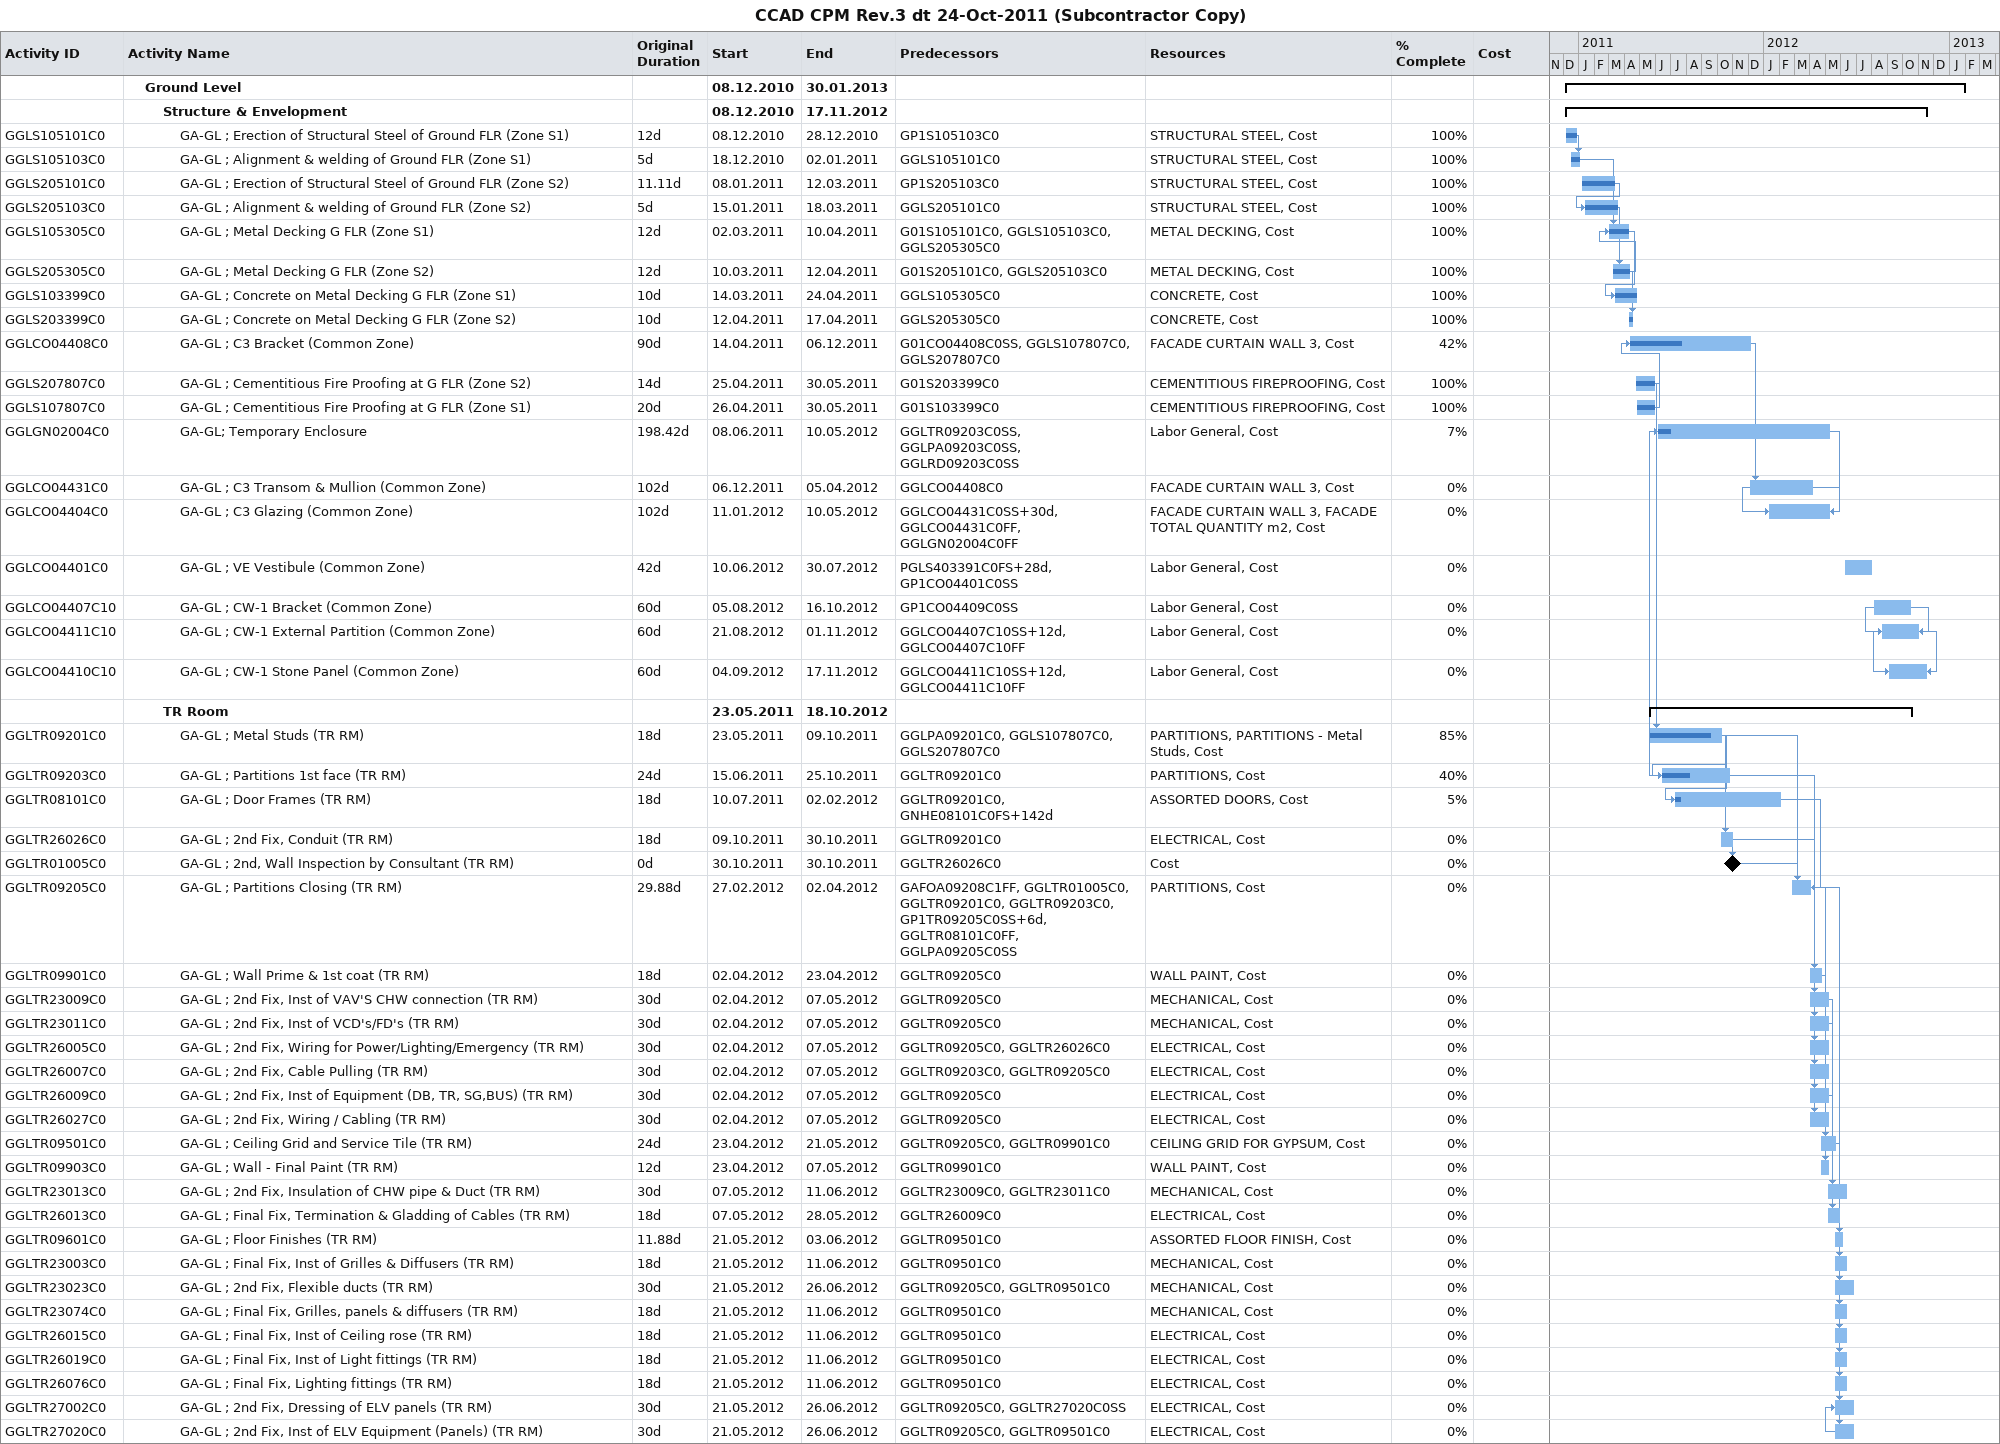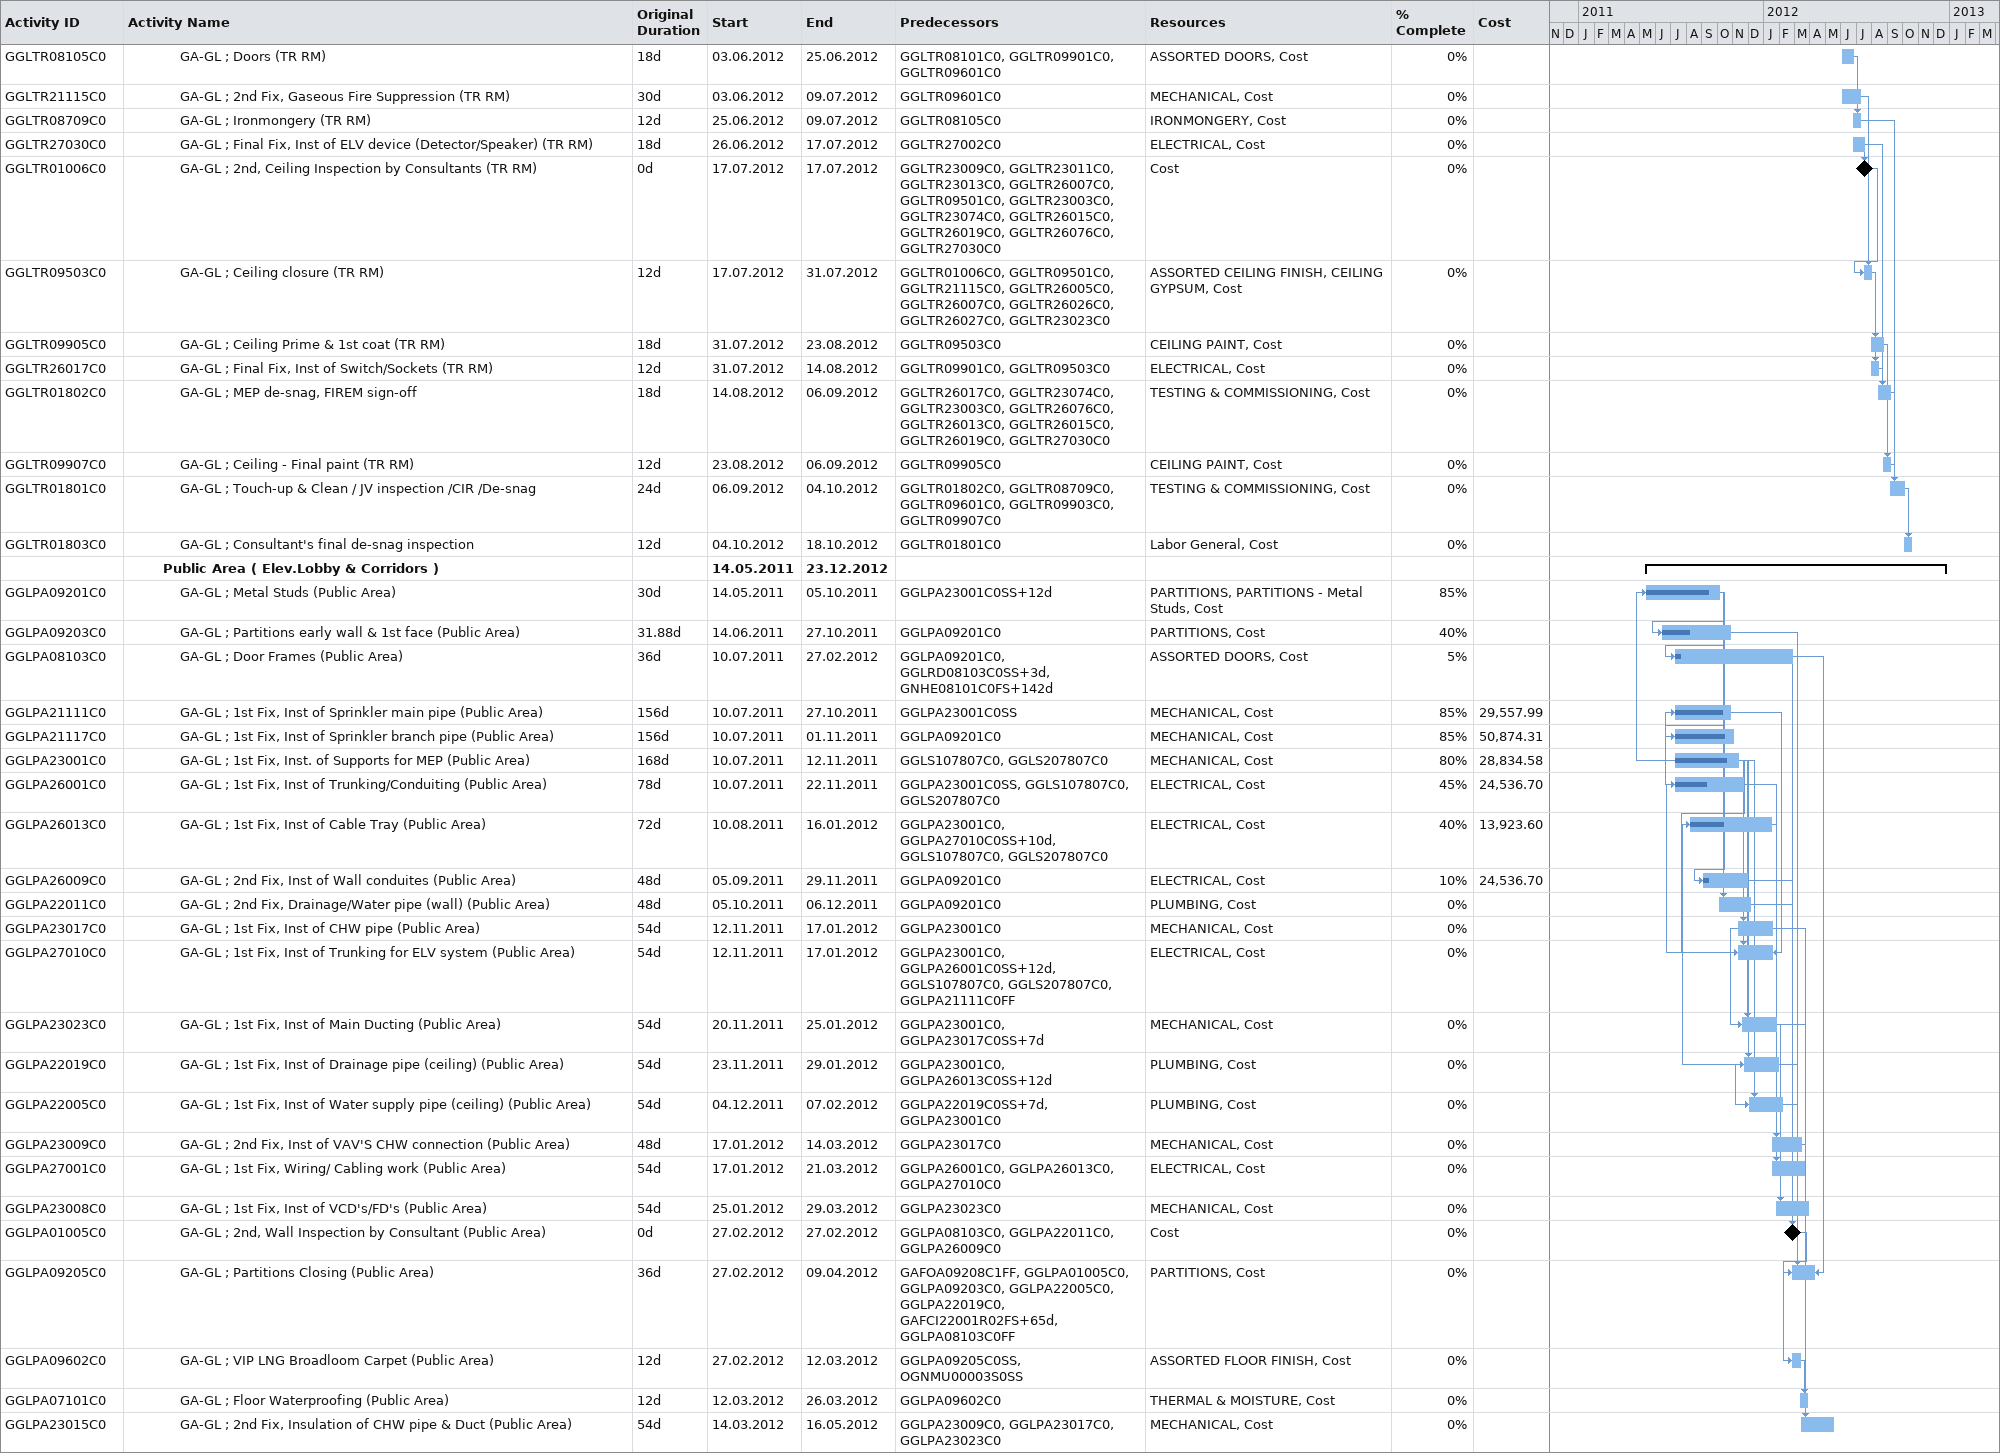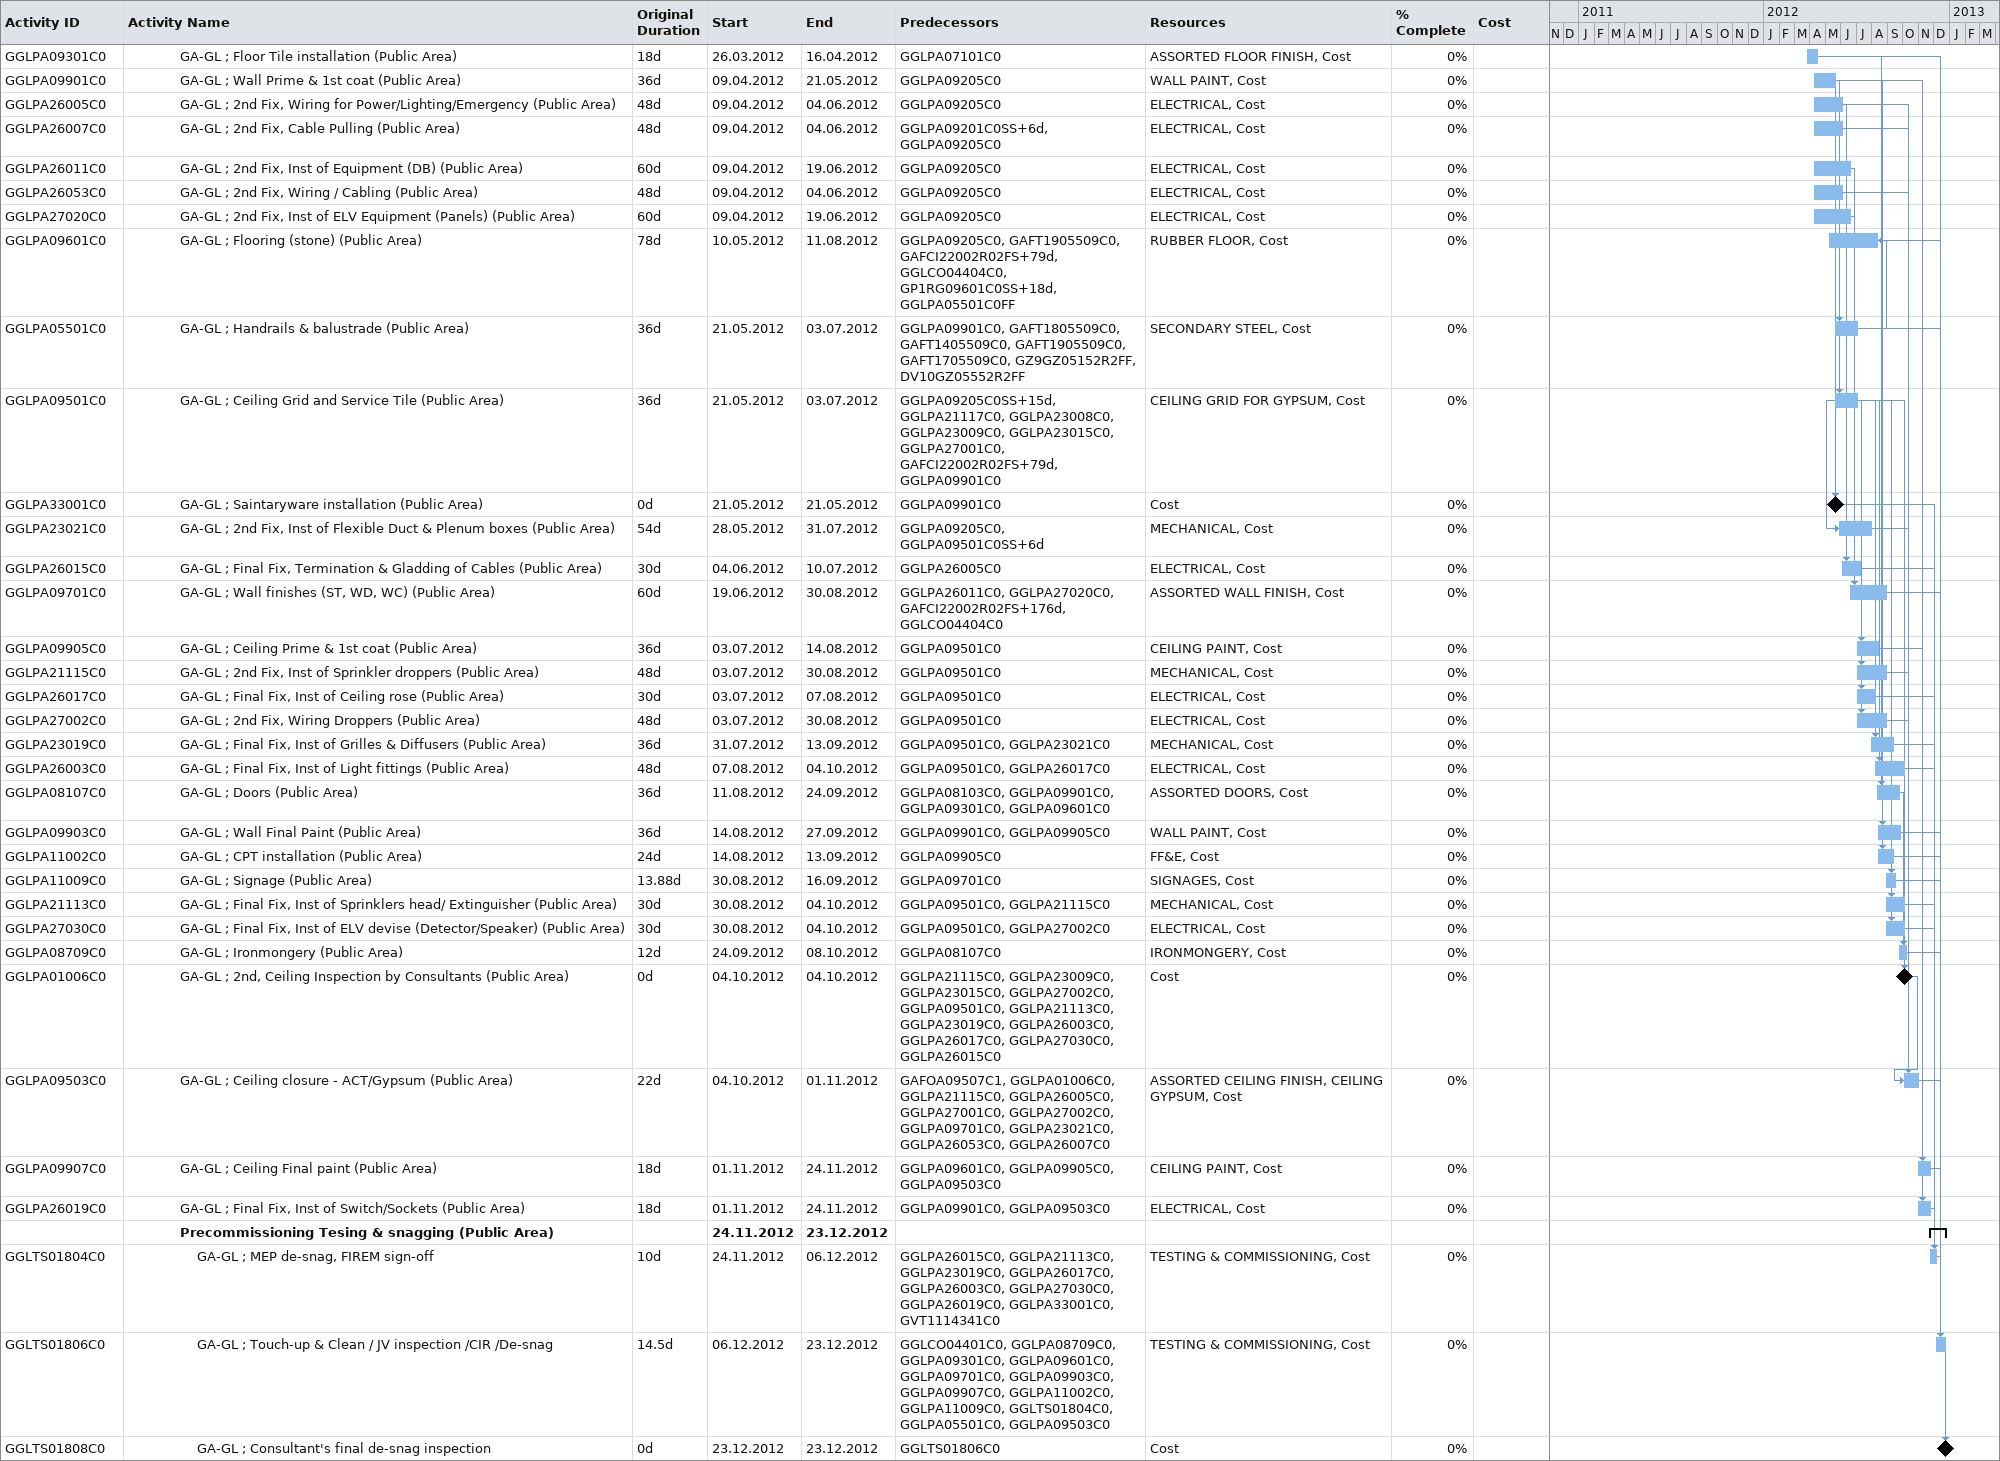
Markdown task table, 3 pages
CCAD CPM Rev.3 dt 24-Oct-2011 (Subcontractor Copy)

| ID | Level | Task | Original duration | Start | Finish | Predecessors | Resources | % complete | Cost |
|---|---|---|---|---|---|---|---|---|---|
|  | 2 | **Ground Level** |  | 2010-12-08 | 2013-01-30 |  |  |  |  |
|  | 3 | **Structure & Envelopment** |  | 2010-12-08 | 2012-11-17 |  |  |  |  |
| GGLS105101C0 | 4 | GA-GL ; Erection of Structural Steel of Ground FLR (Zone S1) | 12d | 2010-12-08 | 2010-12-28 | GP1S105103C0 | STRUCTURAL STEEL, Cost | 100 |  |
| GGLS105103C0 | 4 | GA-GL ; Alignment & welding of Ground FLR (Zone S1) | 5d | 2010-12-18 | 2011-01-02 | GGLS105101C0 | STRUCTURAL STEEL, Cost | 100 |  |
| GGLS205101C0 | 4 | GA-GL ; Erection of Structural Steel of Ground FLR (Zone S2) | 11.11d | 2011-01-08 | 2011-03-12 | GP1S205103C0 | STRUCTURAL STEEL, Cost | 100 |  |
| GGLS205103C0 | 4 | GA-GL ; Alignment & welding of Ground FLR (Zone S2) | 5d | 2011-01-15 | 2011-03-18 | GGLS205101C0 | STRUCTURAL STEEL, Cost | 100 |  |
| GGLS105305C0 | 4 | GA-GL ; Metal Decking G FLR (Zone S1) | 12d | 2011-03-02 | 2011-04-10 | G01S105101C0, GGLS105103C0, GGLS205305C0 | METAL DECKING, Cost | 100 |  |
| GGLS205305C0 | 4 | GA-GL ; Metal Decking G FLR (Zone S2) | 12d | 2011-03-10 | 2011-04-12 | G01S205101C0, GGLS205103C0 | METAL DECKING, Cost | 100 |  |
| GGLS103399C0 | 4 | GA-GL ; Concrete on Metal Decking G FLR (Zone S1) | 10d | 2011-03-14 | 2011-04-24 | GGLS105305C0 | CONCRETE, Cost | 100 |  |
| GGLS203399C0 | 4 | GA-GL ; Concrete on Metal Decking G FLR (Zone S2) | 10d | 2011-04-12 | 2011-04-17 | GGLS205305C0 | CONCRETE, Cost | 100 |  |
| GGLCO04408C0 | 4 | GA-GL ; C3 Bracket (Common Zone) | 90d | 2011-04-14 | 2011-12-06 | G01CO04408C0SS, GGLS107807C0, GGLS207807C0 | FACADE CURTAIN WALL 3, Cost | 42 |  |
| GGLS207807C0 | 4 | GA-GL ; Cementitious Fire Proofing at G FLR (Zone S2) | 14d | 2011-04-25 | 2011-05-30 | G01S203399C0 | CEMENTITIOUS FIREPROOFING, Cost | 100 |  |
| GGLS107807C0 | 4 | GA-GL ; Cementitious Fire Proofing at G FLR (Zone S1) | 20d | 2011-04-26 | 2011-05-30 | G01S103399C0 | CEMENTITIOUS FIREPROOFING, Cost | 100 |  |
| GGLGN02004C0 | 4 | GA-GL; Temporary Enclosure | 198.42d | 2011-06-08 | 2012-05-10 | GGLTR09203C0SS, GGLPA09203C0SS, GGLRD09203C0SS | Labor General, Cost | 7 |  |
| GGLCO04431C0 | 4 | GA-GL ; C3 Transom & Mullion (Common Zone) | 102d | 2011-12-06 | 2012-04-05 | GGLCO04408C0 | FACADE CURTAIN WALL 3, Cost | 0 |  |
| GGLCO04404C0 | 4 | GA-GL ; C3 Glazing (Common Zone) | 102d | 2012-01-11 | 2012-05-10 | GGLCO04431C0SS+30d, GGLCO04431C0FF, GGLGN02004C0FF | FACADE CURTAIN WALL 3, FACADE TOTAL QUANTITY m2, Cost | 0 |  |
| GGLCO04401C0 | 4 | GA-GL ; VE Vestibule (Common Zone) | 42d | 2012-06-10 | 2012-07-30 | PGLS403391C0FS+28d, GP1CO04401C0SS | Labor General, Cost | 0 |  |
| GGLCO04407C10 | 4 | GA-GL ; CW-1 Bracket (Common Zone) | 60d | 2012-08-05 | 2012-10-16 | GP1CO04409C0SS | Labor General, Cost | 0 |  |
| GGLCO04411C10 | 4 | GA-GL ; CW-1 External Partition (Common Zone) | 60d | 2012-08-21 | 2012-11-01 | GGLCO04407C10SS+12d, GGLCO04407C10FF | Labor General, Cost | 0 |  |
| GGLCO04410C10 | 4 | GA-GL ; CW-1 Stone Panel (Common Zone) | 60d | 2012-09-04 | 2012-11-17 | GGLCO04411C10SS+12d, GGLCO04411C10FF | Labor General, Cost | 0 |  |
|  | 3 | **TR Room** |  | 2011-05-23 | 2012-10-18 |  |  |  |  |
| GGLTR09201C0 | 4 | GA-GL ; Metal Studs (TR RM) | 18d | 2011-05-23 | 2011-10-09 | GGLPA09201C0, GGLS107807C0, GGLS207807C0 | PARTITIONS, PARTITIONS - Metal Studs, Cost | 85 |  |
| GGLTR09203C0 | 4 | GA-GL ; Partitions 1st face (TR RM) | 24d | 2011-06-15 | 2011-10-25 | GGLTR09201C0 | PARTITIONS, Cost | 40 |  |
| GGLTR08101C0 | 4 | GA-GL ; Door Frames (TR RM) | 18d | 2011-07-10 | 2012-02-02 | GGLTR09201C0, GNHE08101C0FS+142d | ASSORTED DOORS, Cost | 5 |  |
| GGLTR26026C0 | 4 | GA-GL ; 2nd Fix, Conduit (TR RM) | 18d | 2011-10-09 | 2011-10-30 | GGLTR09201C0 | ELECTRICAL, Cost | 0 |  |
| GGLTR01005C0 | 4 | GA-GL ; 2nd, Wall Inspection by Consultant (TR RM) | 0d | 2011-10-30 | 2011-10-30 | GGLTR26026C0 | Cost | 0 |  |
| GGLTR09205C0 | 4 | GA-GL ; Partitions Closing (TR RM) | 29.88d | 2012-02-27 | 2012-04-02 | GAFOA09208C1FF, GGLTR01005C0, GGLTR09201C0, GGLTR09203C0, GP1TR09205C0SS+6d, GGLTR08101C0FF, GGLPA09205C0SS | PARTITIONS, Cost | 0 |  |
| GGLTR09901C0 | 4 | GA-GL ; Wall Prime & 1st coat (TR RM) | 18d | 2012-04-02 | 2012-04-23 | GGLTR09205C0 | WALL PAINT, Cost | 0 |  |
| GGLTR23009C0 | 4 | GA-GL ; 2nd Fix, Inst of VAV'S CHW connection (TR RM) | 30d | 2012-04-02 | 2012-05-07 | GGLTR09205C0 | MECHANICAL, Cost | 0 |  |
| GGLTR23011C0 | 4 | GA-GL ; 2nd Fix, Inst of VCD's/FD's (TR RM) | 30d | 2012-04-02 | 2012-05-07 | GGLTR09205C0 | MECHANICAL, Cost | 0 |  |
| GGLTR26005C0 | 4 | GA-GL ; 2nd Fix, Wiring for Power/Lighting/Emergency (TR RM) | 30d | 2012-04-02 | 2012-05-07 | GGLTR09205C0, GGLTR26026C0 | ELECTRICAL, Cost | 0 |  |
| GGLTR26007C0 | 4 | GA-GL ; 2nd Fix, Cable Pulling (TR RM) | 30d | 2012-04-02 | 2012-05-07 | GGLTR09203C0, GGLTR09205C0 | ELECTRICAL, Cost | 0 |  |
| GGLTR26009C0 | 4 | GA-GL ; 2nd Fix, Inst of Equipment (DB, TR, SG,BUS) (TR RM) | 30d | 2012-04-02 | 2012-05-07 | GGLTR09205C0 | ELECTRICAL, Cost | 0 |  |
| GGLTR26027C0 | 4 | GA-GL ; 2nd Fix, Wiring / Cabling (TR RM) | 30d | 2012-04-02 | 2012-05-07 | GGLTR09205C0 | ELECTRICAL, Cost | 0 |  |
| GGLTR09501C0 | 4 | GA-GL ; Ceiling Grid and Service Tile (TR RM) | 24d | 2012-04-23 | 2012-05-21 | GGLTR09205C0, GGLTR09901C0 | CEILING GRID FOR GYPSUM, Cost | 0 |  |
| GGLTR09903C0 | 4 | GA-GL ; Wall - Final Paint (TR RM) | 12d | 2012-04-23 | 2012-05-07 | GGLTR09901C0 | WALL PAINT, Cost | 0 |  |
| GGLTR23013C0 | 4 | GA-GL ; 2nd Fix, Insulation of CHW pipe & Duct (TR RM) | 30d | 2012-05-07 | 2012-06-11 | GGLTR23009C0, GGLTR23011C0 | MECHANICAL, Cost | 0 |  |
| GGLTR26013C0 | 4 | GA-GL ; Final Fix, Termination & Gladding of Cables (TR RM) | 18d | 2012-05-07 | 2012-05-28 | GGLTR26009C0 | ELECTRICAL, Cost | 0 |  |
| GGLTR09601C0 | 4 | GA-GL ; Floor Finishes (TR RM) | 11.88d | 2012-05-21 | 2012-06-03 | GGLTR09501C0 | ASSORTED FLOOR FINISH, Cost | 0 |  |
| GGLTR23003C0 | 4 | GA-GL ; Final Fix, Inst of Grilles & Diffusers (TR RM) | 18d | 2012-05-21 | 2012-06-11 | GGLTR09501C0 | MECHANICAL, Cost | 0 |  |
| GGLTR23023C0 | 4 | GA-GL ; 2nd Fix, Flexible ducts (TR RM) | 30d | 2012-05-21 | 2012-06-26 | GGLTR09205C0, GGLTR09501C0 | MECHANICAL, Cost | 0 |  |
| GGLTR23074C0 | 4 | GA-GL ; Final Fix, Grilles, panels & diffusers (TR RM) | 18d | 2012-05-21 | 2012-06-11 | GGLTR09501C0 | MECHANICAL, Cost | 0 |  |
| GGLTR26015C0 | 4 | GA-GL ; Final Fix, Inst of Ceiling rose (TR RM) | 18d | 2012-05-21 | 2012-06-11 | GGLTR09501C0 | ELECTRICAL, Cost | 0 |  |
| GGLTR26019C0 | 4 | GA-GL ; Final Fix, Inst of Light fittings (TR RM) | 18d | 2012-05-21 | 2012-06-11 | GGLTR09501C0 | ELECTRICAL, Cost | 0 |  |
| GGLTR26076C0 | 4 | GA-GL ; Final Fix, Lighting fittings (TR RM) | 18d | 2012-05-21 | 2012-06-11 | GGLTR09501C0 | ELECTRICAL, Cost | 0 |  |
| GGLTR27002C0 | 4 | GA-GL ; 2nd Fix, Dressing of ELV panels (TR RM) | 30d | 2012-05-21 | 2012-06-26 | GGLTR09205C0, GGLTR27020C0SS | ELECTRICAL, Cost | 0 |  |
| GGLTR27020C0 | 4 | GA-GL ; 2nd Fix, Inst of ELV Equipment (Panels) (TR RM) | 30d | 2012-05-21 | 2012-06-26 | GGLTR09205C0, GGLTR09501C0 | ELECTRICAL, Cost | 0 |  |
| GGLTR08105C0 | 4 | GA-GL ; Doors (TR RM) | 18d | 2012-06-03 | 2012-06-25 | GGLTR08101C0, GGLTR09901C0, GGLTR09601C0 | ASSORTED DOORS, Cost | 0 |  |
| GGLTR21115C0 | 4 | GA-GL ; 2nd Fix, Gaseous Fire Suppression (TR RM) | 30d | 2012-06-03 | 2012-07-09 | GGLTR09601C0 | MECHANICAL, Cost | 0 |  |
| GGLTR08709C0 | 4 | GA-GL ; Ironmongery (TR RM) | 12d | 2012-06-25 | 2012-07-09 | GGLTR08105C0 | IRONMONGERY, Cost | 0 |  |
| GGLTR27030C0 | 4 | GA-GL ; Final Fix, Inst of ELV device (Detector/Speaker) (TR RM) | 18d | 2012-06-26 | 2012-07-17 | GGLTR27002C0 | ELECTRICAL, Cost | 0 |  |
| GGLTR01006C0 | 4 | GA-GL ; 2nd, Ceiling Inspection by Consultants (TR RM) | 0d | 2012-07-17 | 2012-07-17 | GGLTR23009C0, GGLTR23011C0, GGLTR23013C0, GGLTR26007C0, GGLTR09501C0, GGLTR23003C0, GGLTR23074C0, GGLTR26015C0, GGLTR26019C0, GGLTR26076C0, GGLTR27030C0 | Cost | 0 |  |
| GGLTR09503C0 | 4 | GA-GL ; Ceiling closure (TR RM) | 12d | 2012-07-17 | 2012-07-31 | GGLTR01006C0, GGLTR09501C0, GGLTR21115C0, GGLTR26005C0, GGLTR26007C0, GGLTR26026C0, GGLTR26027C0, GGLTR23023C0 | ASSORTED CEILING FINISH, CEILING GYPSUM, Cost | 0 |  |
| GGLTR09905C0 | 4 | GA-GL ; Ceiling Prime & 1st coat (TR RM) | 18d | 2012-07-31 | 2012-08-23 | GGLTR09503C0 | CEILING PAINT, Cost | 0 |  |
| GGLTR26017C0 | 4 | GA-GL ; Final Fix, Inst of Switch/Sockets (TR RM) | 12d | 2012-07-31 | 2012-08-14 | GGLTR09901C0, GGLTR09503C0 | ELECTRICAL, Cost | 0 |  |
| GGLTR01802C0 | 4 | GA-GL ; MEP de-snag, FIREM sign-off | 18d | 2012-08-14 | 2012-09-06 | GGLTR26017C0, GGLTR23074C0, GGLTR23003C0, GGLTR26076C0, GGLTR26013C0, GGLTR26015C0, GGLTR26019C0, GGLTR27030C0 | TESTING & COMMISSIONING, Cost | 0 |  |
| GGLTR09907C0 | 4 | GA-GL ; Ceiling - Final paint (TR RM) | 12d | 2012-08-23 | 2012-09-06 | GGLTR09905C0 | CEILING PAINT, Cost | 0 |  |
| GGLTR01801C0 | 4 | GA-GL ; Touch-up & Clean / JV inspection /CIR /De-snag | 24d | 2012-09-06 | 2012-10-04 | GGLTR01802C0, GGLTR08709C0, GGLTR09601C0, GGLTR09903C0, GGLTR09907C0 | TESTING & COMMISSIONING, Cost | 0 |  |
| GGLTR01803C0 | 4 | GA-GL ; Consultant's final de-snag inspection | 12d | 2012-10-04 | 2012-10-18 | GGLTR01801C0 | Labor General, Cost | 0 |  |
|  | 3 | **Public Area ( Elev.Lobby & Corridors )** |  | 2011-05-14 | 2012-12-23 |  |  |  |  |
| GGLPA09201C0 | 4 | GA-GL ; Metal Studs (Public Area) | 30d | 2011-05-14 | 2011-10-05 | GGLPA23001C0SS+12d | PARTITIONS, PARTITIONS - Metal Studs, Cost | 85 |  |
| GGLPA09203C0 | 4 | GA-GL ; Partitions early wall & 1st face (Public Area) | 31.88d | 2011-06-14 | 2011-10-27 | GGLPA09201C0 | PARTITIONS, Cost | 40 |  |
| GGLPA08103C0 | 4 | GA-GL ; Door Frames (Public Area) | 36d | 2011-07-10 | 2012-02-27 | GGLPA09201C0, GGLRD08103C0SS+3d, GNHE08101C0FS+142d | ASSORTED DOORS, Cost | 5 |  |
| GGLPA21111C0 | 4 | GA-GL ; 1st Fix, Inst of Sprinkler main pipe (Public Area) | 156d | 2011-07-10 | 2011-10-27 | GGLPA23001C0SS | MECHANICAL, Cost | 85 | 29557.99 |
| GGLPA21117C0 | 4 | GA-GL ; 1st Fix, Inst of Sprinkler branch pipe (Public Area) | 156d | 2011-07-10 | 2011-11-01 | GGLPA09201C0 | MECHANICAL, Cost | 85 | 50874.31 |
| GGLPA23001C0 | 4 | GA-GL ; 1st Fix, Inst. of Supports for MEP (Public Area) | 168d | 2011-07-10 | 2011-11-12 | GGLS107807C0, GGLS207807C0 | MECHANICAL, Cost | 80 | 28834.58 |
| GGLPA26001C0 | 4 | GA-GL ; 1st Fix, Inst of Trunking/Conduiting (Public Area) | 78d | 2011-07-10 | 2011-11-22 | GGLPA23001C0SS, GGLS107807C0, GGLS207807C0 | ELECTRICAL, Cost | 45 | 24536.70 |
| GGLPA26013C0 | 4 | GA-GL ; 1st Fix, Inst of Cable Tray (Public Area) | 72d | 2011-08-10 | 2012-01-16 | GGLPA23001C0, GGLPA27010C0SS+10d, GGLS107807C0, GGLS207807C0 | ELECTRICAL, Cost | 40 | 13923.60 |
| GGLPA26009C0 | 4 | GA-GL ; 2nd Fix, Inst of Wall conduites (Public Area) | 48d | 2011-09-05 | 2011-11-29 | GGLPA09201C0 | ELECTRICAL, Cost | 10 | 24536.70 |
| GGLPA22011C0 | 4 | GA-GL ; 2nd Fix, Drainage/Water pipe (wall) (Public Area) | 48d | 2011-10-05 | 2011-12-06 | GGLPA09201C0 | PLUMBING, Cost | 0 |  |
| GGLPA23017C0 | 4 | GA-GL ; 1st Fix, Inst of CHW pipe (Public Area) | 54d | 2011-11-12 | 2012-01-17 | GGLPA23001C0 | MECHANICAL, Cost | 0 |  |
| GGLPA27010C0 | 4 | GA-GL ; 1st Fix, Inst of Trunking for ELV system (Public Area) | 54d | 2011-11-12 | 2012-01-17 | GGLPA23001C0, GGLPA26001C0SS+12d, GGLS107807C0, GGLS207807C0, GGLPA21111C0FF | ELECTRICAL, Cost | 0 |  |
| GGLPA23023C0 | 4 | GA-GL ; 1st Fix, Inst of Main Ducting (Public Area) | 54d | 2011-11-20 | 2012-01-25 | GGLPA23001C0, GGLPA23017C0SS+7d | MECHANICAL, Cost | 0 |  |
| GGLPA22019C0 | 4 | GA-GL ; 1st Fix, Inst of Drainage pipe (ceiling) (Public Area) | 54d | 2011-11-23 | 2012-01-29 | GGLPA23001C0, GGLPA26013C0SS+12d | PLUMBING, Cost | 0 |  |
| GGLPA22005C0 | 4 | GA-GL ; 1st Fix, Inst of Water supply pipe (ceiling) (Public Area) | 54d | 2011-12-04 | 2012-02-07 | GGLPA22019C0SS+7d, GGLPA23001C0 | PLUMBING, Cost | 0 |  |
| GGLPA23009C0 | 4 | GA-GL ; 2nd Fix, Inst of VAV'S CHW connection (Public Area) | 48d | 2012-01-17 | 2012-03-14 | GGLPA23017C0 | MECHANICAL, Cost | 0 |  |
| GGLPA27001C0 | 4 | GA-GL ; 1st Fix, Wiring/ Cabling work (Public Area) | 54d | 2012-01-17 | 2012-03-21 | GGLPA26001C0, GGLPA26013C0, GGLPA27010C0 | ELECTRICAL, Cost | 0 |  |
| GGLPA23008C0 | 4 | GA-GL ; 1st Fix, Inst of VCD's/FD's (Public Area) | 54d | 2012-01-25 | 2012-03-29 | GGLPA23023C0 | MECHANICAL, Cost | 0 |  |
| GGLPA01005C0 | 4 | GA-GL ; 2nd, Wall Inspection by Consultant (Public Area) | 0d | 2012-02-27 | 2012-02-27 | GGLPA08103C0, GGLPA22011C0, GGLPA26009C0 | Cost | 0 |  |
| GGLPA09205C0 | 4 | GA-GL ; Partitions Closing (Public Area) | 36d | 2012-02-27 | 2012-04-09 | GAFOA09208C1FF, GGLPA01005C0, GGLPA09203C0, GGLPA22005C0, GGLPA22019C0, GAFCI22001R02FS+65d, GGLPA08103C0FF | PARTITIONS, Cost | 0 |  |
| GGLPA09602C0 | 4 | GA-GL ; VIP LNG Broadloom Carpet (Public Area) | 12d | 2012-02-27 | 2012-03-12 | GGLPA09205C0SS, OGNMU00003S0SS | ASSORTED FLOOR FINISH, Cost | 0 |  |
| GGLPA07101C0 | 4 | GA-GL ; Floor Waterproofing (Public Area) | 12d | 2012-03-12 | 2012-03-26 | GGLPA09602C0 | THERMAL & MOISTURE, Cost | 0 |  |
| GGLPA23015C0 | 4 | GA-GL ; 2nd Fix, Insulation of CHW pipe & Duct (Public Area) | 54d | 2012-03-14 | 2012-05-16 | GGLPA23009C0, GGLPA23017C0, GGLPA23023C0 | MECHANICAL, Cost | 0 |  |
| GGLPA09301C0 | 4 | GA-GL ; Floor Tile installation (Public Area) | 18d | 2012-03-26 | 2012-04-16 | GGLPA07101C0 | ASSORTED FLOOR FINISH, Cost | 0 |  |
| GGLPA09901C0 | 4 | GA-GL ; Wall Prime & 1st coat (Public Area) | 36d | 2012-04-09 | 2012-05-21 | GGLPA09205C0 | WALL PAINT, Cost | 0 |  |
| GGLPA26005C0 | 4 | GA-GL ; 2nd Fix, Wiring for Power/Lighting/Emergency (Public Area) | 48d | 2012-04-09 | 2012-06-04 | GGLPA09205C0 | ELECTRICAL, Cost | 0 |  |
| GGLPA26007C0 | 4 | GA-GL ; 2nd Fix, Cable Pulling (Public Area) | 48d | 2012-04-09 | 2012-06-04 | GGLPA09201C0SS+6d, GGLPA09205C0 | ELECTRICAL, Cost | 0 |  |
| GGLPA26011C0 | 4 | GA-GL ; 2nd Fix, Inst of Equipment (DB) (Public Area) | 60d | 2012-04-09 | 2012-06-19 | GGLPA09205C0 | ELECTRICAL, Cost | 0 |  |
| GGLPA26053C0 | 4 | GA-GL ; 2nd Fix, Wiring / Cabling (Public Area) | 48d | 2012-04-09 | 2012-06-04 | GGLPA09205C0 | ELECTRICAL, Cost | 0 |  |
| GGLPA27020C0 | 4 | GA-GL ; 2nd Fix, Inst of ELV Equipment (Panels) (Public Area) | 60d | 2012-04-09 | 2012-06-19 | GGLPA09205C0 | ELECTRICAL, Cost | 0 |  |
| GGLPA09601C0 | 4 | GA-GL ; Flooring (stone) (Public Area) | 78d | 2012-05-10 | 2012-08-11 | GGLPA09205C0, GAFT1905509C0, GAFCI22002R02FS+79d, GGLCO04404C0, GP1RG09601C0SS+18d, GGLPA05501C0FF | RUBBER FLOOR, Cost | 0 |  |
| GGLPA05501C0 | 4 | GA-GL ; Handrails & balustrade (Public Area) | 36d | 2012-05-21 | 2012-07-03 | GGLPA09901C0, GAFT1805509C0, GAFT1405509C0, GAFT1905509C0, GAFT1705509C0, GZ9GZ05152R2FF, DV10GZ05552R2FF | SECONDARY STEEL, Cost | 0 |  |
| GGLPA09501C0 | 4 | GA-GL ; Ceiling Grid and Service Tile (Public Area) | 36d | 2012-05-21 | 2012-07-03 | GGLPA09205C0SS+15d, GGLPA21117C0, GGLPA23008C0, GGLPA23009C0, GGLPA23015C0, GGLPA27001C0, GAFCI22002R02FS+79d, GGLPA09901C0 | CEILING GRID FOR GYPSUM, Cost | 0 |  |
| GGLPA33001C0 | 4 | GA-GL ; Saintaryware installation (Public Area) | 0d | 2012-05-21 | 2012-05-21 | GGLPA09901C0 | Cost | 0 |  |
| GGLPA23021C0 | 4 | GA-GL ; 2nd Fix, Inst of Flexible Duct & Plenum boxes (Public Area) | 54d | 2012-05-28 | 2012-07-31 | GGLPA09205C0, GGLPA09501C0SS+6d | MECHANICAL, Cost | 0 |  |
| GGLPA26015C0 | 4 | GA-GL ; Final Fix, Termination & Gladding of Cables (Public Area) | 30d | 2012-06-04 | 2012-07-10 | GGLPA26005C0 | ELECTRICAL, Cost | 0 |  |
| GGLPA09701C0 | 4 | GA-GL ; Wall finishes (ST, WD, WC) (Public Area) | 60d | 2012-06-19 | 2012-08-30 | GGLPA26011C0, GGLPA27020C0, GAFCI22002R02FS+176d, GGLCO04404C0 | ASSORTED WALL FINISH, Cost | 0 |  |
| GGLPA09905C0 | 4 | GA-GL ; Ceiling Prime & 1st coat (Public Area) | 36d | 2012-07-03 | 2012-08-14 | GGLPA09501C0 | CEILING PAINT, Cost | 0 |  |
| GGLPA21115C0 | 4 | GA-GL ; 2nd Fix, Inst of Sprinkler droppers (Public Area) | 48d | 2012-07-03 | 2012-08-30 | GGLPA09501C0 | MECHANICAL, Cost | 0 |  |
| GGLPA26017C0 | 4 | GA-GL ; Final Fix, Inst of Ceiling rose (Public Area) | 30d | 2012-07-03 | 2012-08-07 | GGLPA09501C0 | ELECTRICAL, Cost | 0 |  |
| GGLPA27002C0 | 4 | GA-GL ; 2nd Fix, Wiring Droppers (Public Area) | 48d | 2012-07-03 | 2012-08-30 | GGLPA09501C0 | ELECTRICAL, Cost | 0 |  |
| GGLPA23019C0 | 4 | GA-GL ; Final Fix, Inst of Grilles & Diffusers (Public Area) | 36d | 2012-07-31 | 2012-09-13 | GGLPA09501C0, GGLPA23021C0 | MECHANICAL, Cost | 0 |  |
| GGLPA26003C0 | 4 | GA-GL ; Final Fix, Inst of Light fittings (Public Area) | 48d | 2012-08-07 | 2012-10-04 | GGLPA09501C0, GGLPA26017C0 | ELECTRICAL, Cost | 0 |  |
| GGLPA08107C0 | 4 | GA-GL ; Doors (Public Area) | 36d | 2012-08-11 | 2012-09-24 | GGLPA08103C0, GGLPA09901C0, GGLPA09301C0, GGLPA09601C0 | ASSORTED DOORS, Cost | 0 |  |
| GGLPA09903C0 | 4 | GA-GL ; Wall Final Paint (Public Area) | 36d | 2012-08-14 | 2012-09-27 | GGLPA09901C0, GGLPA09905C0 | WALL PAINT, Cost | 0 |  |
| GGLPA11002C0 | 4 | GA-GL ; CPT installation (Public Area) | 24d | 2012-08-14 | 2012-09-13 | GGLPA09905C0 | FF&E, Cost | 0 |  |
| GGLPA11009C0 | 4 | GA-GL ; Signage (Public Area) | 13.88d | 2012-08-30 | 2012-09-16 | GGLPA09701C0 | SIGNAGES, Cost | 0 |  |
| GGLPA21113C0 | 4 | GA-GL ; Final Fix, Inst of Sprinklers head/ Extinguisher (Public Area) | 30d | 2012-08-30 | 2012-10-04 | GGLPA09501C0, GGLPA21115C0 | MECHANICAL, Cost | 0 |  |
| GGLPA27030C0 | 4 | GA-GL ; Final Fix, Inst of ELV devise (Detector/Speaker) (Public Area) | 30d | 2012-08-30 | 2012-10-04 | GGLPA09501C0, GGLPA27002C0 | ELECTRICAL, Cost | 0 |  |
| GGLPA08709C0 | 4 | GA-GL ; Ironmongery (Public Area) | 12d | 2012-09-24 | 2012-10-08 | GGLPA08107C0 | IRONMONGERY, Cost | 0 |  |
| GGLPA01006C0 | 4 | GA-GL ; 2nd, Ceiling Inspection by Consultants (Public Area) | 0d | 2012-10-04 | 2012-10-04 | GGLPA21115C0, GGLPA23009C0, GGLPA23015C0, GGLPA27002C0, GGLPA09501C0, GGLPA21113C0, GGLPA23019C0, GGLPA26003C0, GGLPA26017C0, GGLPA27030C0, GGLPA26015C0 | Cost | 0 |  |
| GGLPA09503C0 | 4 | GA-GL ; Ceiling closure - ACT/Gypsum (Public Area) | 22d | 2012-10-04 | 2012-11-01 | GAFOA09507C1, GGLPA01006C0, GGLPA21115C0, GGLPA26005C0, GGLPA27001C0, GGLPA27002C0, GGLPA09701C0, GGLPA23021C0, GGLPA26053C0, GGLPA26007C0 | ASSORTED CEILING FINISH, CEILING GYPSUM, Cost | 0 |  |
| GGLPA09907C0 | 4 | GA-GL ; Ceiling Final paint (Public Area) | 18d | 2012-11-01 | 2012-11-24 | GGLPA09601C0, GGLPA09905C0, GGLPA09503C0 | CEILING PAINT, Cost | 0 |  |
| GGLPA26019C0 | 4 | GA-GL ; Final Fix, Inst of Switch/Sockets (Public Area) | 18d | 2012-11-01 | 2012-11-24 | GGLPA09901C0, GGLPA09503C0 | ELECTRICAL, Cost | 0 |  |
|  | 4 | **Precommissioning Tesing & snagging (Public Area)** |  | 2012-11-24 | 2012-12-23 |  |  |  |  |
| GGLTS01804C0 | 5 | GA-GL ; MEP de-snag, FIREM sign-off | 10d | 2012-11-24 | 2012-12-06 | GGLPA26015C0, GGLPA21113C0, GGLPA23019C0, GGLPA26017C0, GGLPA26003C0, GGLPA27030C0, GGLPA26019C0, GGLPA33001C0, GVT1114341C0 | TESTING & COMMISSIONING, Cost | 0 |  |
| GGLTS01806C0 | 5 | GA-GL ; Touch-up & Clean / JV inspection /CIR /De-snag | 14.5d | 2012-12-06 | 2012-12-23 | GGLCO04401C0, GGLPA08709C0, GGLPA09301C0, GGLPA09601C0, GGLPA09701C0, GGLPA09903C0, GGLPA09907C0, GGLPA11002C0, GGLPA11009C0, GGLTS01804C0, GGLPA05501C0, GGLPA09503C0 | TESTING & COMMISSIONING, Cost | 0 |  |
| GGLTS01808C0 | 5 | GA-GL ; Consultant's final de-snag inspection | 0d | 2012-12-23 | 2012-12-23 | GGLTS01806C0 | Cost | 0 |  |
